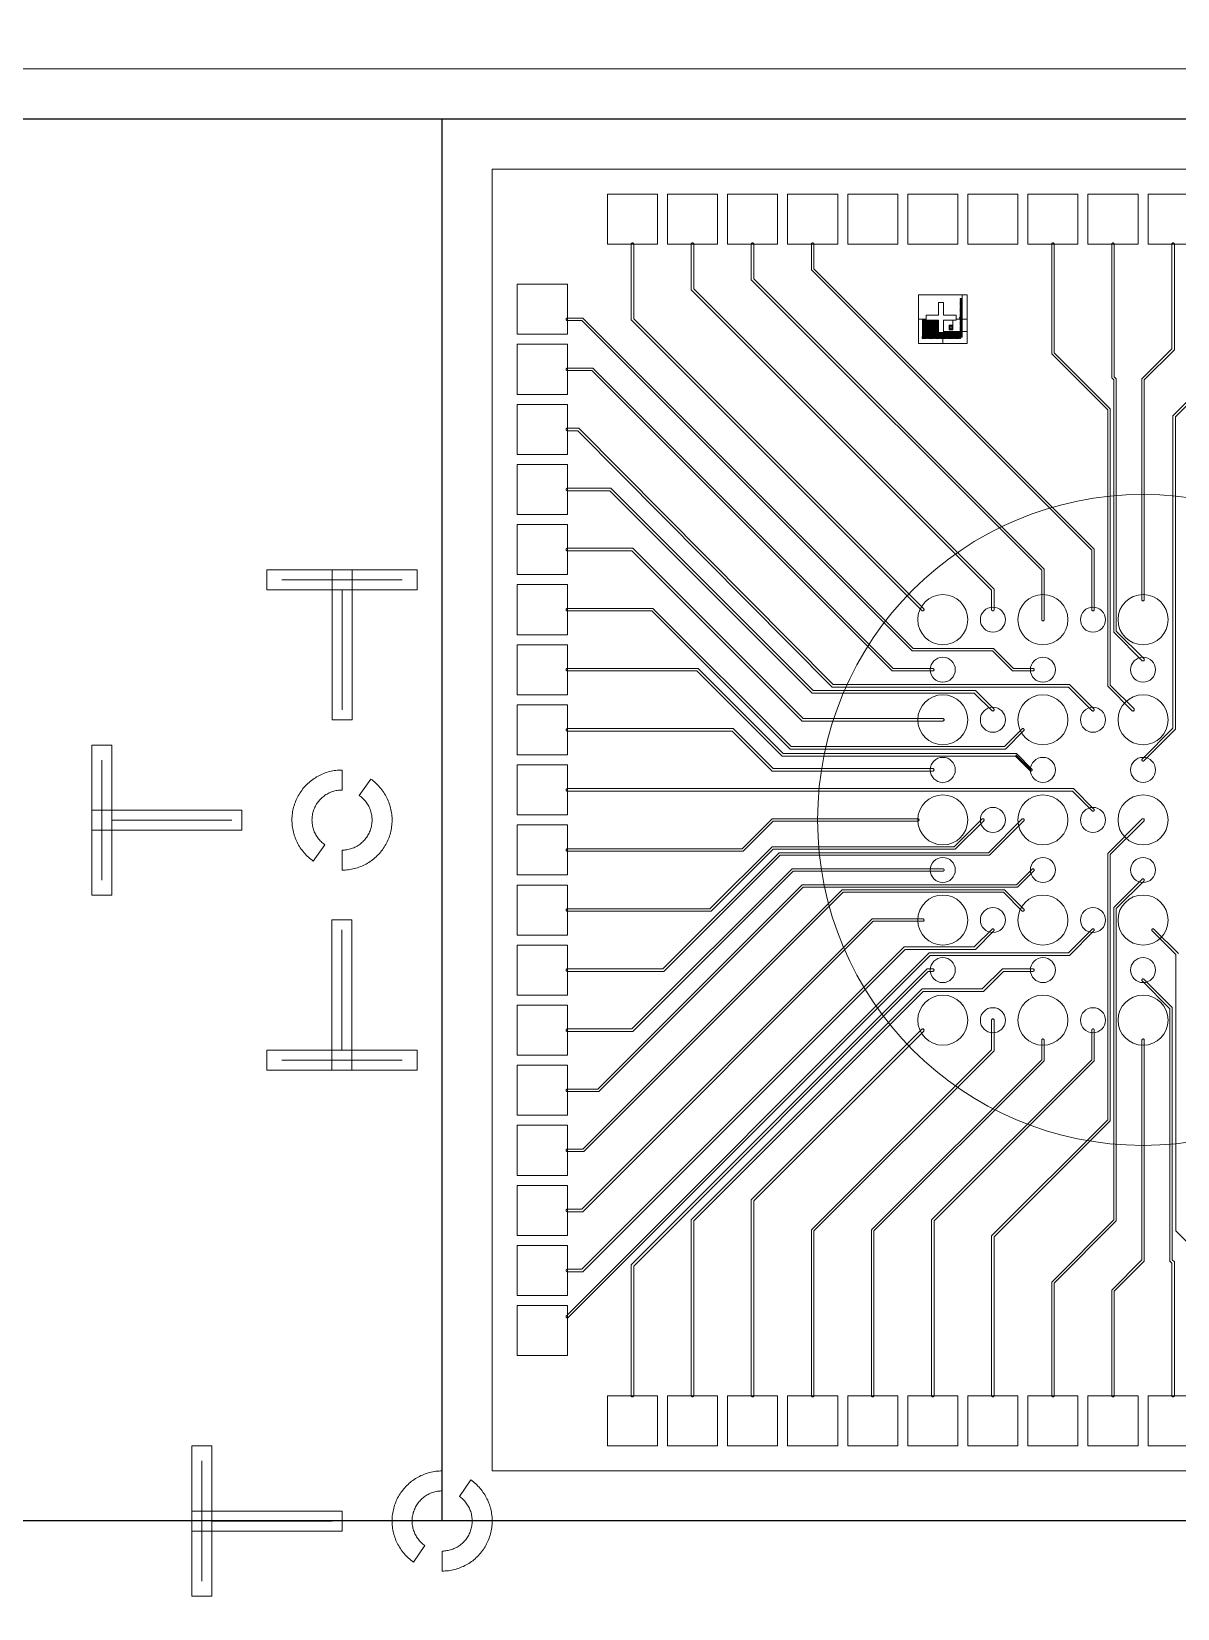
# Model space of a CAD drawing. Extents: x -17000 to 83000, y -71302 to 39000.
# Drawn here: x 3899 to 15344, y -47875 to -32126 of the extents above; entities that cross this region are included whole.
import ezdxf

# ---------------------------------------------------------------- set-up
doc = ezdxf.new("R2010")
doc.units = 0
doc.layers.get('0').update_dxf_attribs({"lineweight": 25, "true_color": 0xffffff})
for name, color, linetype, lineweight, true_color in [('Alighners', 3, 'Continuous', 5, 0x00ff00), ('Boundaries', 6, 'Continuous', 5, 0xff00ff), ('Central Electrodes', 5, 'Continuous', 5, 0x0000ff), ('Connectors', 4, 'Continuous', 5, 0x00ffff), ('Dicing', 1, 'Continuous', 25, 0xff0000)]:
    doc.layers.add(name, color=color, linetype=linetype, lineweight=lineweight, true_color=true_color)

# ---------------------------------------------------------------- blocks, each defined once
blk = doc.blocks.new('Half_moon_alignment1')
at = {"layer": 'Alighners'}
for points in [[(-286.79, -409.58), (-299.5, -400.5), (-311.75, -391), (-324, -381), (-335.75, -370.75), (-347, -360), (-358, -349), (-368.75, -337.5), (-379.25, -326), (-389.25, -314), (-398.75, -301.5), (-408, -289), (-417, -276), (-425.25, -263), (-433.25, -249.5), (-441, -236), (-448, -222), (-454.75, -208), (-461, -193.5), (-466.75, -179), (-472.25, -164.5), (-477.25, -149.5), (-481.5, -134.5), (-485.5, -119.5), (-489, -104.25), (-492, -89), (-494.5, -73.5), (-496.75, -58), (-498.25, -42.5), (-499.25, -27), (-500, -11.25), (-500, 4.25), (-499.75, 20), (-498.75, 35.5), (-497.5, 51), (-495.5, 66.5), (-493.25, 82), (-490.5, 97.5), (-487.25, 112.75), (-483.5, 127.75), (-479.25, 143), (-474.5, 157.75), (-469.25, 172.5), (-463.75, 187), (-457.75, 201.5), (-451, 215.75), (-444.25, 229.75), (-436.75, 243.5), (-429, 257), (-420.75, 270.25), (-412, 283.25), (-403, 296), (-393.5, 308.5), (-383.75, 320.5), (-373.5, 332.5), (-363, 344), (-352, 355), (-340.75, 366), (-329.25, 376.5), (-317.25, 386.5), (-305, 396.25), (-292.5, 405.5), (-279.75, 414.5), (-266.5, 423), (-253.25, 431.25), (-239.75, 438.75), (-225.75, 446), (-211.75, 453), (-197.5, 459.25), (-183, 465.25), (-168.5, 470.75), (-153.75, 475.75), (-138.75, 480.5), (-123.75, 484.5), (-108.5, 488), (-93.25, 491.25), (-77.75, 494), (-62.25, 496.25), (-46.75, 497.75), (-31.25, 499), (-15.5, 499.75), (0, 500), (0, 300), (-12, 299.75), (-24, 299), (-36, 297.75), (-48, 296.25), (-59.75, 294), (-71.5, 291.25), (-83.25, 288.25), (-94.75, 284.75), (-106.25, 280.75), (-117.25, 276.25), (-128.25, 271.25), (-139, 265.75), (-149.75, 260), (-160, 253.75), (-170, 247.25), (-179.75, 240.25), (-189.25, 232.75), (-198.5, 225), (-207.5, 216.75), (-216, 208.25), (-224.25, 199.5), (-232, 190.25), (-239.5, 180.75), (-246.5, 171), (-253.25, 161), (-259.5, 150.75), (-265.25, 140.25), (-270.75, 129.5), (-275.75, 118.5), (-280.25, 107.25), (-284.25, 96), (-288, 84.5), (-291, 72.75), (-293.75, 61), (-296, 49.25), (-297.75, 37.25), (-299, 25.25), (-299.75, 13.25), (-300, 1.25), (-299.75, -10.75), (-299.25, -22.75), (-298, -34.75), (-296.25, -46.75), (-294.25, -58.75), (-291.75, -70.5), (-288.5, -82), (-285, -93.5), (-281, -105), (-276.75, -116.25), (-271.75, -127.25), (-266.5, -138), (-260.75, -148.5), (-254.5, -159), (-248, -169), (-241, -178.75), (-233.5, -188.25), (-225.75, -197.5), (-217.75, -206.5), (-209.25, -215), (-200.5, -223.25), (-191.25, -231.25), (-181.75, -238.75), (-172.07, -245.75)], [(0, -500), (0, -300), (12, -299.75), (24, -299), (36, -297.75), (48, -296.25), (59.75, -294), (71.5, -291.25), (83.25, -288.25), (94.75, -284.75), (106.25, -280.75), (117.25, -276.25), (128.25, -271.25), (139, -265.75), (149.75, -260), (160, -253.75), (170, -247.25), (179.75, -240.25), (189.25, -232.75), (198.5, -225), (207.5, -216.75), (216, -208.25), (224.25, -199.5), (232, -190.25), (239.5, -180.75), (246.5, -171), (253.25, -161), (259.5, -150.75), (265.25, -140.25), (270.75, -129.5), (275.75, -118.5), (280.25, -107.25), (284.25, -96), (288, -84.5), (291, -72.75), (293.75, -61), (296, -49.25), (297.75, -37.25), (299, -25.25), (299.75, -13.25), (300, -1.25), (299.75, 10.75), (299.25, 22.75), (298, 34.75), (296.25, 46.75), (294.25, 58.75), (291.75, 70.5), (288.5, 82), (285, 93.5), (281, 105), (276.75, 116.25), (271.75, 127.25), (266.5, 138), (260.75, 148.5), (254.5, 159), (248, 169), (241, 178.75), (233.5, 188.25), (225.75, 197.5), (217.75, 206.5), (209.25, 215), (200.5, 223.25), (191.25, 231.25), (181.75, 238.75), (172.07, 245.75), (286.79, 409.58), (299.5, 400.5), (311.75, 391), (324, 381), (335.75, 370.75), (347, 360), (358, 349), (368.75, 337.5), (379.25, 326), (389.25, 314), (398.75, 301.5), (408, 289), (417, 276), (425.25, 263), (433.25, 249.5), (441, 236), (448, 222), (454.75, 208), (461, 193.5), (466.75, 179), (472.25, 164.5), (477.25, 149.5), (481.5, 134.5), (485.5, 119.5), (489, 104.25), (492, 89), (494.5, 73.5), (496.75, 58), (498.25, 42.5), (499.25, 27), (500, 11.25), (500, -4.25), (499.75, -20), (498.75, -35.5), (497.5, -51), (495.5, -66.5), (493.25, -82), (490.5, -97.5), (487.25, -112.75), (483.5, -127.75), (479.25, -143), (474.5, -157.75), (469.25, -172.5), (463.75, -187), (457.75, -201.5), (451, -215.75), (444.25, -229.75), (436.75, -243.5), (429, -257), (420.75, -270.25), (412, -283.25), (403, -296), (393.5, -308.5), (383.75, -320.5), (373.5, -332.5), (363, -344), (352, -355), (340.75, -366), (329.25, -376.5), (317.25, -386.5), (305, -396.25), (292.5, -405.5), (279.75, -414.5), (266.5, -423), (253.25, -431.25), (239.75, -438.75), (225.75, -446), (211.75, -453), (197.5, -459.25), (183, -465.25), (168.5, -470.75), (153.75, -475.75), (138.75, -480.5), (123.75, -484.5), (108.5, -488), (93.25, -491.25), (77.75, -494), (62.25, -496.25), (46.75, -497.75), (31.25, -499), (15.5, -499.75)]]:
    blk.add_lwpolyline(points, close=True, dxfattribs=at)
blk = doc.blocks.new('T_alignment')
at = {"layer": 'Alighners'}
for points in [[(-600, 700), (600, 700)], [(0, -600), (0, 600)]]:
    blk.add_lwpolyline(points, dxfattribs=at)
blk = doc.blocks.new('BIG_photolith_alignment1')
at = {"layer": 'Alighners'}
for points in [[(-225, -17.5), (-225, 225), (210, 225), (210, 190), (190, 190), (190, 185), (210, 185), (210, 180.5), (190, 180.5), (190, 175.5), (210, 175.5), (210, 171), (190, 171), (190, 166), (210, 166), (210, 161.5), (190, 161.5), (190, 156.5), (210, 156.5), (210, 152), (190, 152), (190, 147), (210, 147), (210, 142.5), (190, 142.5), (190, 137.5), (210, 137.5), (210, 133), (190, 133), (190, 128), (210, 128), (210, 123.5), (190, 123.5), (190, 118.5), (210, 118.5), (210, 114), (190, 114), (190, 109), (210, 109), (210, 104.5), (190, 104.5), (190, 99.5), (210, 99.5), (210, 95), (190, 95), (190, 90), (210, 90), (210, 85.5), (190, 85.5), (190, 80.5), (210, 80.5), (210, 76), (190, 76), (190, 71), (210, 71), (210, 66.5), (190, 66.5), (190, 61.5), (210, 61.5), (210, 57), (190, 57), (190, 52), (210, 52), (210, 47.5), (190, 47.5), (190, 42.5), (210, 42.5), (210, 38), (190, 38), (190, 33), (210, 33), (210, 28.5), (190, 28.5), (190, 23.5), (210, 23.5), (210, 19), (190, 19), (190, 14), (210, 14), (210, 9.5), (190, 9.5), (190, 4.5), (210, 4.5), (210, 0), (185, 0), (185, -5), (210, -5), (210, -9.5), (190, -9.5), (190, -14.5), (210, -14.5), (210, 225), (260, 225), (260, -17.5), (150, -17.5), (150, 25), (25, 25), (25, 150), (-25, 150), (-25, 25), (-150, 25), (-150, -17.5)], [(-225, -260), (-225, -17.5), (-185, -17.5), (-185, -190), (-190, -190), (-190, -210), (-185, -210), (-185, -17.5), (-175.5, -17.5), (-175.5, -190), (-180.5, -190), (-180.5, -210), (-175.5, -210), (-175.5, -17.5), (-166, -17.5), (-166, -190), (-171, -190), (-171, -210), (-166, -210), (-166, -17.5), (-156.5, -17.5), (-156.5, -190), (-161.5, -190), (-161.5, -210), (-156.5, -210), (-156.5, -17.5), (-150, -17.5), (-150, -25), (-147, -25), (-147, -190), (-152, -190), (-152, -210), (-147, -210), (-147, -25), (-137.5, -25), (-137.5, -190), (-142.5, -190), (-142.5, -210), (-137.5, -210), (-137.5, -25), (-128, -25), (-128, -190), (-133, -190), (-133, -210), (-128, -210), (-128, -25), (-118.5, -25), (-118.5, -190), (-123.5, -190), (-123.5, -210), (-118.5, -210), (-118.5, -25), (-109, -25), (-109, -190), (-114, -190), (-114, -210), (-109, -210), (-109, -25), (-99.5, -25), (-99.5, -190), (-104.5, -190), (-104.5, -210), (-99.5, -210), (-99.5, -25), (-90, -25), (-90, -190), (-95, -190), (-95, -210), (-90, -210), (-90, -25), (-80.5, -25), (-80.5, -190), (-85.5, -190), (-85.5, -210), (-80.5, -210), (-80.5, -25), (-71, -25), (-71, -190), (-76, -190), (-76, -210), (-71, -210), (-71, -25), (-61.5, -25), (-61.5, -190), (-66.5, -190), (-66.5, -210), (-61.5, -210), (-61.5, -25), (-52, -25), (-52, -190), (-57, -190), (-57, -210), (-52, -210), (-52, -25), (-42.5, -25), (-42.5, -190), (-47.5, -190), (-47.5, -210), (-42.5, -210), (-42.5, -25), (-33, -25), (-33, -190), (-38, -190), (-38, -210), (-33, -210), (-33, -25), (-25, -25), (-25, -150), (-23.5, -150), (-23.5, -190), (-28.5, -190), (-28.5, -210), (-23.5, -210), (-23.5, -150), (-14, -150), (-14, -190), (-19, -190), (-19, -210), (-14, -210), (-14, -150), (-4.5, -150), (-4.5, -190), (-9.5, -190), (-9.5, -210), (-4.5, -210), (-4.5, -150), (5, -150), (5, -185), (0, -185), (0, -210), (5, -210), (5, -150), (14.5, -150), (14.5, -190), (9.5, -190), (9.5, -210), (14.5, -210), (14.5, -150), (17.5, -150), (17.5, -260)], [(17.5, -260), (17.5, -150), (24, -150), (24, -190), (19, -190), (19, -210), (24, -210), (24, -150), (25, -150), (25, -138.75), (33.5, -138.75), (33.5, -190), (28.5, -190), (28.5, -210), (33.5, -210), (33.5, -138.75), (43, -138.75), (43, -190), (38, -190), (38, -210), (43, -210), (43, -138.75), (52.5, -138.75), (52.5, -190), (47.5, -190), (47.5, -210), (52.5, -210), (52.5, -138.75), (62, -138.75), (62, -190), (57, -190), (57, -210), (62, -210), (62, -138.75), (71.5, -138.75), (71.5, -190), (66.5, -190), (66.5, -210), (71.5, -210), (71.5, -138.75), (81, -138.75), (81, -190), (76, -190), (76, -210), (81, -210), (81, -138.75), (90.5, -138.75), (90.5, -190), (85.5, -190), (85.5, -210), (90.5, -210), (90.5, -138.75), (100, -138.75), (100, -190), (95, -190), (95, -210), (100, -210), (100, -138.75), (109.5, -138.75), (109.5, -190), (104.5, -190), (104.5, -210), (109.5, -210), (109.5, -138.75), (119, -138.75), (119, -190), (114, -190), (114, -210), (119, -210), (119, -138.75), (128.5, -138.75), (128.5, -190), (123.5, -190), (123.5, -210), (128.5, -210), (128.5, -138.75), (138, -138.75), (138, -190), (133, -190), (133, -210), (138, -210), (138, -138.75), (147.5, -138.75), (147.5, -190), (142.5, -190), (142.5, -210), (147.5, -210), (147.5, -138.75), (157, -138.75), (157, -190), (152, -190), (152, -210), (157, -210), (157, -138.75), (166.5, -138.75), (166.5, -190), (161.5, -190), (161.5, -210), (166.5, -210), (166.5, -138.75), (176, -138.75), (176, -190), (171, -190), (171, -210), (176, -210), (176, -138.75), (185.5, -138.75), (185.5, -190), (180.5, -190), (180.5, -210), (185.5, -210), (185.5, -138.75), (210, -138.75), (210, -142.5), (190, -142.5), (190, -147.5), (210, -147.5), (210, -152), (190, -152), (190, -157), (210, -157), (210, -161.5), (190, -161.5), (190, -166.5), (210, -166.5), (210, -171), (190, -171), (190, -176), (210, -176), (210, -180.5), (190, -180.5), (190, -185.5), (210, -185.5), (210, -190), (190, -190), (190, -210), (195, -210), (195, -195), (210, -195), (210, -138.75), (260, -138.75), (260, -260)], [(25, -138.75), (25, -25), (117.5, -25), (117.5, -77.5), (82.5, -77.5), (82.5, -122.5), (117.5, -122.5), (117.5, -25), (150, -25), (150, -17.5), (210, -17.5), (210, -19), (190, -19), (190, -24), (210, -24), (210, -28.5), (190, -28.5), (190, -33.5), (210, -33.5), (210, -38), (190, -38), (190, -43), (210, -43), (210, -47.5), (190, -47.5), (190, -52.5), (210, -52.5), (210, -57), (190, -57), (190, -62), (210, -62), (210, -66.5), (190, -66.5), (190, -71.5), (210, -71.5), (210, -76), (190, -76), (190, -81), (210, -81), (210, -85.5), (190, -85.5), (190, -90.5), (210, -90.5), (210, -95), (190, -95), (190, -100), (210, -100), (210, -104.5), (190, -104.5), (190, -109.5), (210, -109.5), (210, -114), (190, -114), (190, -119), (210, -119), (210, -123.5), (190, -123.5), (190, -128.5), (210, -128.5), (210, -133), (190, -133), (190, -138), (210, -138), (210, -17.5), (260, -17.5), (260, -138.75)], [(92.5, -117.5), (92.5, -110), (95, -112.5), (105, -112.5), (107.5, -110), (107.5, -90), (105, -87.5), (95, -87.5), (92.5, -90), (92.5, -117.5), (87.5, -112.5), (87.5, -87.5), (92.5, -82.5), (107.5, -82.5), (112.5, -87.5), (112.5, -112.5), (107.5, -117.5)]]:
    blk.add_lwpolyline(points, close=True, dxfattribs=at)

msp = doc.modelspace()

# ---------------------------------------------------------------- linework, layer by layer
at = {"layer": 'Alighners'}
for points in [[(6899.865, -39001.916), (6899.865, -37701.916), (6249.865, -37701.916), (6249.865, -37501.916), (7749.865, -37501.916), (7749.865, -37701.916), (7099.865, -37701.916), (7099.865, -39001.916)], [(4499.865, -40751.916), (4499.865, -39251.916), (4699.865, -39251.916), (4699.865, -39901.916), (5999.865, -39901.916), (5999.865, -40101.916), (4699.865, -40101.916), (4699.865, -40751.916)], [(6249.137, -42498.084), (6249.137, -42298.084), (6899.137, -42298.084), (6899.137, -40998.084), (7099.137, -40998.084), (7099.137, -42298.084), (7749.137, -42298.084), (7749.137, -42498.084)], [(5499.865, -47751.916), (5499.865, -46251.916), (5699.865, -46251.916), (5699.865, -46901.916), (6999.865, -46901.916), (6999.865, -47101.916), (5699.865, -47101.916), (5699.865, -47751.916)]]:
    msp.add_lwpolyline(points, close=True, dxfattribs=at)
for points in [[(7749.865, -37501.916), (6249.865, -37501.916)], [(6249.865, -37501.916), (6249.865, -37701.916)], [(7099.865, -37501.916), (6899.865, -37501.916)], [(6899.865, -37501.916), (6899.865, -39001.916)], [(7099.865, -39001.916), (7099.865, -37501.916)], [(7749.865, -37701.916), (7749.865, -37501.916)], [(6249.865, -37701.916), (7749.865, -37701.916)], [(6899.865, -39001.916), (7099.865, -39001.916)], [(4499.865, -39251.916), (4499.865, -40751.916)], [(4699.865, -39251.916), (4499.865, -39251.916)], [(4699.865, -40751.916), (4699.865, -39251.916)], [(4499.865, -39901.916), (4499.865, -40101.916)], [(5999.865, -39901.916), (4499.865, -39901.916)], [(5999.865, -40101.916), (5999.865, -39901.916)], [(4499.865, -40101.916), (5999.865, -40101.916)], [(4499.865, -40751.916), (4699.865, -40751.916)], [(6899.137, -40998.084), (6899.137, -42498.084)], [(7099.137, -40998.084), (6899.137, -40998.084)], [(7099.137, -42498.084), (7099.137, -40998.084)], [(7749.137, -42298.084), (6249.137, -42298.084)], [(6249.137, -42298.084), (6249.137, -42498.084)], [(7749.137, -42498.084), (7749.137, -42298.084)], [(6249.137, -42498.084), (7749.137, -42498.084)], [(6899.137, -42498.084), (7099.137, -42498.084)], [(5499.865, -46251.916), (5499.865, -47751.916)], [(5699.865, -46251.916), (5499.865, -46251.916)], [(5699.865, -47751.916), (5699.865, -46251.916)], [(5499.865, -46901.916), (5499.865, -47101.916)], [(6999.865, -46901.916), (5499.865, -46901.916)], [(6999.865, -47101.916), (6999.865, -46901.916)], [(5499.865, -47101.916), (6999.865, -47101.916)], [(5499.865, -47751.916), (5699.865, -47751.916)]]:
    msp.add_lwpolyline(points, dxfattribs=at)
at = {"layer": 'Boundaries'}
for points in [[(500, -32500), (21500, -32500)], [(21500, -33500), (8500, -33500)], [(8500, -33500), (8500, -46500)], [(8500, -46500), (21500, -46500)]]:
    msp.add_lwpolyline(points, dxfattribs=at)
for centre, radius in [((33000, -11000), 50000), ((33000, -11000), 47500), ((15000, -40000), 3250)]:
    msp.add_circle(centre, radius, dxfattribs=at)
at = {"layer": 'Central Electrodes'}
for points in [[(9650, -34250), (9650, -33750), (10150, -33750), (10150, -34250)], [(10250, -34250), (10250, -33750), (10750, -33750), (10750, -34250)], [(10850, -34250), (10850, -33750), (11350, -33750), (11350, -34250)], [(11450, -34250), (11450, -33750), (11950, -33750), (11950, -34250)], [(12050, -34250), (12050, -33750), (12550, -33750), (12550, -34250)], [(12650, -34250), (12650, -33750), (13150, -33750), (13150, -34250)], [(13250, -34250), (13250, -33750), (13750, -33750), (13750, -34250)], [(13850, -34250), (13850, -33750), (14350, -33750), (14350, -34250)], [(14450, -34250), (14450, -33750), (14950, -33750), (14950, -34250)], [(15050, -34250), (15050, -33750), (15550, -33750), (15550, -34250)], [(8750, -35150), (8750, -34650), (9250, -34650), (9250, -35150)], [(8750, -35750), (8750, -35250), (9250, -35250), (9250, -35750)], [(8750, -36350), (8750, -35850), (9250, -35850), (9250, -36350)], [(8750, -36950), (8750, -36450), (9250, -36450), (9250, -36950)], [(8750, -37550), (8750, -37050), (9250, -37050), (9250, -37550)], [(8750, -38150), (8750, -37650), (9250, -37650), (9250, -38150)], [(8750, -38750), (8750, -38250), (9250, -38250), (9250, -38750)], [(8750, -39350), (8750, -38850), (9250, -38850), (9250, -39350)], [(8750, -39950), (8750, -39450), (9250, -39450), (9250, -39950)], [(8750, -40550), (8750, -40050), (9250, -40050), (9250, -40550)], [(8750, -41150), (8750, -40650), (9250, -40650), (9250, -41150)], [(8750, -41750), (8750, -41250), (9250, -41250), (9250, -41750)], [(8750, -42350), (8750, -41850), (9250, -41850), (9250, -42350)], [(8750, -42950), (8750, -42450), (9250, -42450), (9250, -42950)], [(8750, -43550), (8750, -43050), (9250, -43050), (9250, -43550)], [(8750, -44150), (8750, -43650), (9250, -43650), (9250, -44150)], [(8750, -44750), (8750, -44250), (9250, -44250), (9250, -44750)], [(8750, -45350), (8750, -44850), (9250, -44850), (9250, -45350)], [(9650, -46250), (9650, -45750), (10150, -45750), (10150, -46250)], [(10250, -46250), (10250, -45750), (10750, -45750), (10750, -46250)], [(10850, -46250), (10850, -45750), (11350, -45750), (11350, -46250)], [(11450, -46250), (11450, -45750), (11950, -45750), (11950, -46250)], [(12050, -46250), (12050, -45750), (12550, -45750), (12550, -46250)], [(12650, -46250), (12650, -45750), (13150, -45750), (13150, -46250)], [(13250, -46250), (13250, -45750), (13750, -45750), (13750, -46250)], [(13850, -46250), (13850, -45750), (14350, -45750), (14350, -46250)], [(14450, -46250), (14450, -45750), (14950, -45750), (14950, -46250)], [(15050, -46250), (15050, -45750), (15550, -45750), (15550, -46250)]]:
    msp.add_lwpolyline(points, close=True, dxfattribs=at)
for centre, radius in [((13000, -38000), 250), ((14000, -38000), 250), ((15000, -38000), 250), ((13500, -38000), 125), ((14500, -38000), 125), ((13000, -38500), 125), ((14000, -38500), 125), ((15000, -38500), 125), ((13000, -39000), 250), ((13500, -39000), 125), ((14000, -39000), 250), ((14500, -39000), 125), ((15000, -39000), 250), ((13000, -39500), 125), ((14000, -39500), 125), ((15000, -39500), 125), ((13000, -40000), 250), ((14000, -40000), 250), ((15000, -40000), 250), ((13500, -40000), 125), ((14500, -40000), 125), ((13000, -40500), 125), ((14000, -40500), 125), ((15000, -40500), 125), ((13000, -41000), 250), ((14000, -41000), 250), ((15000, -41000), 250), ((13500, -41000), 125), ((14500, -41000), 125), ((13000, -41500), 125), ((14000, -41500), 125), ((15000, -41500), 125), ((13000, -42000), 250), ((13500, -42000), 125), ((14000, -42000), 250), ((14500, -42000), 125), ((15000, -42000), 250)]:
    msp.add_circle(centre, radius, dxfattribs=at)
at = {"layer": 'Connectors'}
for points in [[(12798.769, -37912.5), (12796.354, -37912.02), (12794.079, -37911.078), (12792.032, -37909.71), (9887.508, -35005.186), (9887.5, -34248.77), (9887.98, -34246.355), (9888.923, -34244.08), (9890.291, -34242.033), (9892.032, -34240.292), (9894.079, -34238.924), (9896.354, -34237.981), (9898.769, -34237.501), (9901.231, -34237.501), (9903.646, -34237.981), (9905.921, -34238.924), (9907.968, -34240.292), (9909.709, -34242.033), (9911.077, -34244.08), (9912.02, -34246.355), (9912.5, -34248.77), (9912.508, -34994.83), (12809.71, -37892.032), (12811.078, -37894.079), (12812.02, -37896.354), (12812.5, -37898.769), (12812.5, -37901.231), (12812.02, -37903.646), (12811.077, -37905.921), (12809.709, -37907.968), (12807.968, -37909.709), (12805.921, -37911.077), (12803.646, -37912.02), (12801.231, -37912.5)], [(13498.769, -37912.467), (13496.354, -37911.987), (13494.079, -37911.044), (13492.032, -37909.676), (13490.291, -37907.935), (13488.923, -37905.888), (13487.98, -37903.613), (13487.5, -37901.198), (13487.5, -37705.178), (10487.5, -34705.178), (10487.5, -34248.769), (10487.98, -34246.354), (10488.923, -34244.079), (10490.291, -34242.032), (10492.032, -34240.291), (10494.079, -34238.923), (10496.354, -34237.98), (10498.769, -34237.5), (10501.231, -34237.5), (10503.646, -34237.98), (10505.921, -34238.923), (10507.968, -34240.291), (10509.709, -34242.032), (10511.077, -34244.079), (10512.02, -34246.354), (10512.5, -34248.769), (10512.5, -34694.822), (13512.5, -37694.822), (13512.5, -37901.198), (13512.02, -37903.613), (13511.077, -37905.888), (13509.709, -37907.935), (13507.968, -37909.676), (13505.921, -37911.044), (13503.646, -37911.987), (13501.231, -37912.467)], [(13998.769, -38012.415), (13996.354, -38011.935), (13994.079, -38010.992), (13992.032, -38009.624), (13990.291, -38007.883), (13988.923, -38005.836), (13987.98, -38003.561), (13987.5, -38001.146), (13987.5, -37505.184), (11087.5, -34605.178), (11087.5, -34248.769), (11087.98, -34246.354), (11088.923, -34244.079), (11090.291, -34242.032), (11092.032, -34240.291), (11094.079, -34238.923), (11096.354, -34237.98), (11098.769, -34237.5), (11101.231, -34237.5), (11103.646, -34237.98), (11105.921, -34238.923), (11107.968, -34240.291), (11109.709, -34242.032), (11111.077, -34244.079), (11112.02, -34246.354), (11112.5, -34248.769), (11112.5, -34594.822), (14012.5, -37494.828), (14012.5, -38001.146), (14012.02, -38003.561), (14011.077, -38005.836), (14009.709, -38007.883), (14007.968, -38009.624), (14005.921, -38010.992), (14003.646, -38011.935), (14001.231, -38012.415)], [(14498.769, -37912.5), (14496.354, -37912.02), (14494.079, -37911.077), (14492.032, -37909.709), (14490.291, -37907.968), (14488.923, -37905.921), (14487.98, -37903.646), (14487.5, -37901.231), (14487.5, -37305.178), (11687.5, -34505.178), (11687.5, -34248.769), (11687.98, -34246.354), (11688.923, -34244.079), (11690.291, -34242.032), (11692.032, -34240.291), (11694.079, -34238.923), (11696.354, -34237.98), (11698.769, -34237.5), (11701.231, -34237.5), (11703.646, -34237.98), (11705.921, -34238.923), (11707.968, -34240.291), (11709.709, -34242.032), (11711.077, -34244.079), (11712.02, -34246.354), (11712.5, -34248.769), (11712.5, -34494.822), (14512.5, -37294.822), (14512.5, -37901.231), (14512.02, -37903.646), (14511.077, -37905.921), (14509.709, -37907.968), (14507.968, -37909.709), (14505.921, -37911.077), (14503.646, -37912.02), (14501.231, -37912.5)], [(14898.769, -38912.5), (14896.354, -38912.02), (14894.079, -38911.078), (14892.032, -38909.71), (14647.5, -38665.178), (14647.499, -35905.177), (14087.5, -35345.174), (14087.501, -34248.769), (14087.981, -34246.354), (14088.924, -34244.079), (14090.292, -34242.032), (14092.033, -34240.291), (14094.08, -34238.923), (14096.355, -34237.98), (14098.77, -34237.5), (14101.232, -34237.5), (14103.647, -34237.98), (14105.922, -34238.923), (14107.969, -34240.291), (14109.71, -34242.032), (14111.078, -34244.079), (14112.021, -34246.354), (14112.501, -34248.769), (14112.5, -35334.818), (14672.499, -35894.821), (14672.5, -38654.822), (14909.71, -38892.032), (14911.078, -38894.079), (14912.02, -38896.354), (14912.5, -38898.769), (14912.5, -38901.231), (14912.02, -38903.646), (14911.077, -38905.921), (14909.709, -38907.968), (14907.968, -38909.709), (14905.921, -38911.077), (14903.646, -38912.02), (14901.231, -38912.5)], [(14998.769, -38412.5), (14996.354, -38412.02), (14994.079, -38411.078), (14992.032, -38409.71), (14707.5, -38125.178), (14707.5, -35605.178), (14687.5, -35585.178), (14687.5, -34248.769), (14687.98, -34246.354), (14688.923, -34244.079), (14690.291, -34242.032), (14692.032, -34240.291), (14694.079, -34238.923), (14696.354, -34237.98), (14698.769, -34237.5), (14701.231, -34237.5), (14703.646, -34237.98), (14705.921, -34238.923), (14707.968, -34240.291), (14709.709, -34242.032), (14711.077, -34244.079), (14712.02, -34246.354), (14712.5, -34248.769), (14712.5, -35574.822), (14732.5, -35594.822), (14732.5, -38114.822), (15009.71, -38392.032), (15011.078, -38394.079), (15012.02, -38396.354), (15012.5, -38398.769), (15012.5, -38401.231), (15012.02, -38403.646), (15011.077, -38405.921), (15009.709, -38407.968), (15007.968, -38409.709), (15005.921, -38411.077), (15003.646, -38412.02), (15001.231, -38412.5)], [(14998.769, -37812.5), (14996.354, -37812.02), (14994.079, -37811.077), (14992.032, -37809.709), (14990.291, -37807.968), (14988.923, -37805.921), (14987.98, -37803.646), (14987.5, -37801.231), (14987.5, -35594.822), (15287.5, -35294.822), (15287.5, -34248.769), (15287.98, -34246.354), (15288.923, -34244.079), (15290.291, -34242.032), (15292.032, -34240.291), (15294.079, -34238.923), (15296.354, -34237.98), (15298.769, -34237.5), (15301.231, -34237.5), (15303.646, -34237.98), (15305.921, -34238.923), (15307.968, -34240.291), (15309.709, -34242.032), (15311.077, -34244.079), (15312.02, -34246.354), (15312.5, -34248.769), (15312.5, -35305.178), (15012.5, -35605.178), (15012.5, -37801.231), (15012.02, -37803.646), (15011.077, -37805.921), (15009.709, -37807.968), (15007.968, -37809.709), (15005.921, -37811.077), (15003.646, -37812.02), (15001.231, -37812.5)], [(13694.822, -38512.5), (13494.822, -38312.5), (12694.822, -38312.5), (9394.822, -35012.5), (9248.769, -35012.5), (9246.354, -35012.02), (9244.079, -35011.077), (9242.032, -35009.709), (9240.291, -35007.968), (9238.923, -35005.921), (9237.98, -35003.646), (9237.5, -35001.231), (9237.5, -34998.769), (9237.98, -34996.354), (9238.923, -34994.079), (9240.291, -34992.032), (9242.032, -34990.291), (9244.079, -34988.923), (9246.354, -34987.98), (9248.769, -34987.5), (9405.178, -34987.5), (12705.178, -38287.5), (13505.178, -38287.5), (13705.178, -38487.5), (13901.231, -38487.5), (13903.646, -38487.98), (13905.921, -38488.923), (13907.968, -38490.291), (13909.709, -38492.032), (13911.077, -38494.079), (13912.02, -38496.354), (13912.5, -38498.769), (13912.5, -38501.231), (13912.02, -38503.646), (13911.077, -38505.921), (13909.709, -38507.968), (13907.968, -38509.709), (13905.921, -38511.077), (13903.646, -38512.02), (13901.231, -38512.5)], [(12494.822, -38512.5), (9494.822, -35512.5), (9248.769, -35512.5), (9246.354, -35512.02), (9244.079, -35511.077), (9242.032, -35509.709), (9240.291, -35507.968), (9238.923, -35505.921), (9237.98, -35503.646), (9237.5, -35501.231), (9237.5, -35498.769), (9237.98, -35496.354), (9238.923, -35494.079), (9240.291, -35492.032), (9242.032, -35490.291), (9244.079, -35488.923), (9246.354, -35487.98), (9248.769, -35487.5), (9505.178, -35487.5), (12505.178, -38487.5), (12901.231, -38487.5), (12903.646, -38487.98), (12905.921, -38488.923), (12907.968, -38490.291), (12909.709, -38492.032), (12911.077, -38494.079), (12912.02, -38496.354), (12912.5, -38498.769), (12912.5, -38501.231), (12912.02, -38503.646), (12911.077, -38505.921), (12909.709, -38507.968), (12907.968, -38509.709), (12905.921, -38511.077), (12903.646, -38512.02), (12901.231, -38512.5)], [(14498.769, -38912.5), (14496.354, -38912.02), (14494.079, -38911.078), (14492.032, -38909.71), (14254.822, -38672.5), (11894.794, -38672.5), (9354.794, -36112.5), (9248.769, -36112.5), (9246.354, -36112.02), (9244.079, -36111.077), (9242.032, -36109.709), (9240.291, -36107.968), (9238.923, -36105.921), (9237.98, -36103.646), (9237.5, -36101.231), (9237.5, -36098.769), (9237.98, -36096.354), (9238.923, -36094.079), (9240.291, -36092.032), (9242.032, -36090.291), (9244.079, -36088.923), (9246.354, -36087.98), (9248.769, -36087.5), (9365.206, -36087.5), (11905.206, -38647.5), (14265.178, -38647.5), (14509.71, -38892.032), (14511.078, -38894.079), (14512.02, -38896.354), (14512.5, -38898.769), (14512.5, -38901.231), (14512.02, -38903.646), (14511.077, -38905.921), (14509.709, -38907.968), (14507.968, -38909.709), (14505.921, -38911.077), (14503.646, -38912.02), (14501.231, -38912.5)], [(13498.769, -38912.5), (13496.354, -38912.02), (13494.079, -38911.078), (13492.032, -38909.71), (13314.822, -38732.5), (11694.822, -38732.5), (9674.822, -36712.5), (9248.769, -36712.5), (9246.354, -36712.02), (9244.079, -36711.077), (9242.032, -36709.709), (9240.291, -36707.968), (9238.923, -36705.921), (9237.98, -36703.646), (9237.5, -36701.231), (9237.5, -36698.769), (9237.98, -36696.354), (9238.923, -36694.079), (9240.291, -36692.032), (9242.032, -36690.291), (9244.079, -36688.923), (9246.354, -36687.98), (9248.769, -36687.5), (9685.178, -36687.5), (11705.178, -38707.5), (13325.178, -38707.5), (13509.71, -38892.032), (13511.078, -38894.079), (13512.02, -38896.354), (13512.5, -38898.769), (13512.5, -38901.231), (13512.02, -38903.646), (13511.077, -38905.921), (13509.709, -38907.968), (13507.968, -38909.709), (13505.921, -38911.077), (13503.646, -38912.02), (13501.231, -38912.5)], [(11594.822, -39012.5), (9894.822, -37312.5), (9248.769, -37312.5), (9246.354, -37312.02), (9244.079, -37311.077), (9242.032, -37309.709), (9240.291, -37307.968), (9238.923, -37305.921), (9237.98, -37303.646), (9237.5, -37301.231), (9237.5, -37298.769), (9237.98, -37296.354), (9238.923, -37294.079), (9240.291, -37292.032), (9242.032, -37290.291), (9244.079, -37288.923), (9246.354, -37287.98), (9248.769, -37287.5), (9905.178, -37287.5), (11605.178, -38987.5), (13001.231, -38987.5), (13003.646, -38987.98), (13005.921, -38988.923), (13007.968, -38990.291), (13009.709, -38992.032), (13011.077, -38994.079), (13012.02, -38996.354), (13012.5, -38998.769), (13012.5, -39001.231), (13012.02, -39003.646), (13011.077, -39005.921), (13009.709, -39007.968), (13007.968, -39009.709), (13005.921, -39011.077), (13003.646, -39012.02), (13001.231, -39012.5)], [(11474.822, -39292.5), (10094.822, -37912.5), (9248.769, -37912.5), (9246.354, -37912.02), (9244.079, -37911.077), (9242.032, -37909.709), (9240.291, -37907.968), (9238.923, -37905.921), (9237.98, -37903.646), (9237.5, -37901.231), (9237.5, -37898.769), (9237.98, -37896.354), (9238.923, -37894.079), (9240.291, -37892.032), (9242.032, -37890.291), (9244.079, -37888.923), (9246.354, -37887.98), (9248.769, -37887.5), (10105.178, -37887.5), (11485.178, -39267.5), (13614.822, -39267.5), (13792.032, -39090.29), (13794.079, -39088.922), (13796.354, -39087.98), (13798.769, -39087.5), (13801.231, -39087.5), (13803.646, -39087.98), (13805.921, -39088.923), (13807.968, -39090.291), (13809.709, -39092.032), (13811.077, -39094.079), (13812.02, -39096.354), (13812.5, -39098.769), (13812.5, -39101.231), (13812.02, -39103.646), (13811.078, -39105.921), (13809.71, -39107.968), (13625.178, -39292.5)], [(13878.769, -39512.5), (13876.354, -39512.02), (13874.079, -39511.078), (13872.032, -39509.71), (13724.822, -39362.5), (11394.822, -39362.5), (10544.822, -38512.5), (9248.769, -38512.5), (9246.354, -38512.02), (9244.079, -38511.077), (9242.032, -38509.709), (9240.291, -38507.968), (9238.923, -38505.921), (9237.98, -38503.646), (9237.5, -38501.231), (9237.5, -38498.769), (9237.98, -38496.354), (9238.923, -38494.079), (9240.291, -38492.032), (9242.032, -38490.291), (9244.079, -38488.923), (9246.354, -38487.98), (9248.769, -38487.5), (10555.178, -38487.5), (11405.178, -39337.5), (13735.178, -39337.5), (13889.71, -39492.032), (13891.078, -39494.079), (13892.02, -39496.354), (13892.5, -39498.769), (13892.5, -39501.231), (13892.02, -39503.646), (13891.077, -39505.921), (13889.709, -39507.968), (13887.968, -39509.709), (13885.921, -39511.077), (13883.646, -39512.02), (13881.231, -39512.5)], [(11294.822, -39512.5), (10894.822, -39112.5), (9248.769, -39112.5), (9246.354, -39112.02), (9244.079, -39111.077), (9242.032, -39109.709), (9240.291, -39107.968), (9238.923, -39105.921), (9237.98, -39103.646), (9237.5, -39101.231), (9237.5, -39098.769), (9237.98, -39096.354), (9238.923, -39094.079), (9240.291, -39092.032), (9242.032, -39090.291), (9244.079, -39088.923), (9246.354, -39087.98), (9248.769, -39087.5), (10905.178, -39087.5), (11305.178, -39487.5), (12901.231, -39487.5), (12903.646, -39487.98), (12905.921, -39488.923), (12907.968, -39490.291), (12909.709, -39492.032), (12911.077, -39494.079), (12912.02, -39496.354), (12912.5, -39498.769), (12912.5, -39501.231), (12912.02, -39503.646), (12911.077, -39505.921), (12909.709, -39507.968), (12907.968, -39509.709), (12905.921, -39511.077), (12903.646, -39512.02), (12901.231, -39512.5)], [(14498.769, -39912.5), (14496.354, -39912.02), (14494.079, -39911.078), (14492.032, -39909.71), (14294.822, -39712.5), (9248.769, -39712.5), (9246.354, -39712.02), (9244.079, -39711.077), (9242.032, -39709.709), (9240.291, -39707.968), (9238.923, -39705.921), (9237.98, -39703.646), (9237.5, -39701.231), (9237.5, -39698.769), (9237.98, -39696.354), (9238.923, -39694.079), (9240.291, -39692.032), (9242.032, -39690.291), (9244.079, -39688.923), (9246.354, -39687.98), (9248.769, -39687.5), (14305.178, -39687.5), (14509.71, -39892.032), (14511.078, -39894.079), (14512.02, -39896.354), (14512.5, -39898.769), (14512.5, -39901.231), (14512.02, -39903.646), (14511.077, -39905.921), (14509.709, -39907.968), (14507.968, -39909.709), (14505.921, -39911.077), (14503.646, -39912.02), (14501.231, -39912.5)], [(9248.769, -40312.5), (9246.354, -40312.02), (9244.079, -40311.077), (9242.032, -40309.709), (9240.291, -40307.968), (9238.923, -40305.921), (9237.98, -40303.646), (9237.5, -40301.231), (9237.5, -40298.769), (9237.98, -40296.354), (9238.923, -40294.079), (9240.291, -40292.032), (9242.032, -40290.291), (9244.079, -40288.923), (9246.354, -40287.98), (9248.769, -40287.5), (10994.822, -40287.5), (11294.822, -39987.5), (12751.231, -39987.5), (12753.646, -39987.98), (12755.921, -39988.923), (12757.968, -39990.291), (12759.709, -39992.032), (12761.077, -39994.079), (12762.02, -39996.354), (12762.5, -39998.769), (12762.5, -40001.231), (12762.02, -40003.646), (12761.077, -40005.921), (12759.709, -40007.968), (12757.968, -40009.709), (12755.921, -40011.077), (12753.646, -40012.02), (12751.231, -40012.5), (11305.178, -40012.5), (11005.178, -40312.5)], [(9248.769, -40912.5), (9246.354, -40912.02), (9244.079, -40911.077), (9242.032, -40909.709), (9240.291, -40907.968), (9238.923, -40905.921), (9237.98, -40903.646), (9237.5, -40901.231), (9237.5, -40898.769), (9237.98, -40896.354), (9238.923, -40894.079), (9240.291, -40892.032), (9242.032, -40890.291), (9244.079, -40888.923), (9246.354, -40887.98), (9248.769, -40887.5), (10674.822, -40887.5), (11294.822, -40267.5), (13114.822, -40267.5), (13392.032, -39990.29), (13394.079, -39988.922), (13396.354, -39987.98), (13398.769, -39987.5), (13401.231, -39987.5), (13403.646, -39987.98), (13405.921, -39988.923), (13407.968, -39990.291), (13409.709, -39992.032), (13411.077, -39994.079), (13412.02, -39996.354), (13412.5, -39998.769), (13412.5, -40001.231), (13412.02, -40003.646), (13411.078, -40005.921), (13409.71, -40007.968), (13125.178, -40292.5), (11305.178, -40292.5), (10685.178, -40912.5)], [(9248.769, -41512.5), (9246.354, -41512.02), (9244.079, -41511.077), (9242.032, -41509.709), (9240.291, -41507.968), (9238.923, -41505.921), (9237.98, -41503.646), (9237.5, -41501.231), (9237.5, -41498.769), (9237.98, -41496.354), (9238.923, -41494.079), (9240.291, -41492.032), (9242.032, -41490.291), (9244.079, -41488.923), (9246.354, -41487.98), (9248.769, -41487.5), (10204.822, -41487.5), (11364.822, -40327.5), (13454.822, -40327.5), (13792.032, -39990.29), (13794.079, -39988.922), (13796.354, -39987.98), (13798.769, -39987.5), (13801.231, -39987.5), (13803.646, -39987.98), (13805.921, -39988.923), (13807.968, -39990.291), (13809.709, -39992.032), (13811.077, -39994.079), (13812.02, -39996.354), (13812.5, -39998.769), (13812.5, -40001.231), (13812.02, -40003.646), (13811.078, -40005.921), (13809.71, -40007.968), (13465.178, -40352.5), (11375.178, -40352.5), (10215.178, -41512.5)], [(13498.769, -45762.5), (13496.354, -45762.02), (13494.079, -45761.077), (13492.032, -45759.709), (13490.291, -45757.968), (13488.923, -45755.921), (13487.98, -45753.646), (13487.5, -45751.231), (13487.5, -44154.822), (14647.5, -42994.822), (14647.5, -40334.822), (14992.032, -39990.29), (14994.079, -39988.922), (14996.354, -39987.98), (14998.769, -39987.5), (15001.231, -39987.5), (15003.646, -39987.98), (15005.921, -39988.923), (15007.968, -39990.291), (15009.709, -39992.032), (15011.077, -39994.079), (15012.02, -39996.354), (15012.5, -39998.769), (15012.5, -40001.231), (15012.02, -40003.646), (15011.078, -40005.921), (15009.71, -40007.968), (14672.5, -40345.178), (14672.5, -43005.178), (13512.5, -44165.178), (13512.5, -45751.231), (13512.02, -45753.646), (13511.077, -45755.921), (13509.709, -45757.968), (13507.968, -45759.709), (13505.921, -45761.077), (13503.646, -45762.02), (13501.231, -45762.5)], [(9248.769, -42712.5), (9246.354, -42712.02), (9244.079, -42711.077), (9242.032, -42709.709), (9240.291, -42707.968), (9238.923, -42705.921), (9237.98, -42703.646), (9237.5, -42701.231), (9237.5, -42698.769), (9237.98, -42696.354), (9238.923, -42694.079), (9240.291, -42692.032), (9242.032, -42690.291), (9244.079, -42688.923), (9246.354, -42687.98), (9248.769, -42687.5), (9554.822, -42687.5), (11594.822, -40647.5), (13734.822, -40647.5), (13892.032, -40490.29), (13894.079, -40488.922), (13896.354, -40487.98), (13898.769, -40487.5), (13901.231, -40487.5), (13903.646, -40487.98), (13905.921, -40488.923), (13907.968, -40490.291), (13909.709, -40492.032), (13911.077, -40494.079), (13912.02, -40496.354), (13912.5, -40498.769), (13912.5, -40501.231), (13912.02, -40503.646), (13911.078, -40505.921), (13909.71, -40507.968), (13745.178, -40672.5), (11605.178, -40672.5), (9565.178, -42712.5)], [(9248.769, -42112.5), (9246.354, -42112.02), (9244.079, -42111.077), (9242.032, -42109.709), (9240.291, -42107.968), (9238.923, -42105.921), (9237.98, -42103.646), (9237.5, -42101.231), (9237.5, -42098.769), (9237.98, -42096.354), (9238.923, -42094.079), (9240.291, -42092.032), (9242.032, -42090.291), (9244.079, -42088.923), (9246.354, -42087.98), (9248.769, -42087.5), (9894.822, -42087.5), (11494.822, -40487.5), (13001.231, -40487.5), (13003.646, -40487.98), (13005.921, -40488.923), (13007.968, -40490.291), (13009.709, -40492.032), (13011.077, -40494.079), (13012.02, -40496.354), (13012.5, -40498.769), (13012.5, -40501.231), (13012.02, -40503.646), (13011.077, -40505.921), (13009.709, -40507.968), (13007.968, -40509.709), (13005.921, -40511.077), (13003.646, -40512.02), (13001.231, -40512.5), (11505.178, -40512.5), (9905.178, -42112.5)], [(14098.769, -45762.5), (14096.354, -45762.02), (14094.079, -45761.077), (14092.032, -45759.709), (14090.291, -45757.968), (14088.923, -45755.921), (14087.98, -45753.646), (14087.5, -45751.231), (14087.5, -44614.822), (14707.5, -43994.822), (14707.5, -40874.822), (14992.032, -40590.29), (14994.079, -40588.922), (14996.354, -40587.98), (14998.769, -40587.5), (15001.231, -40587.5), (15003.646, -40587.98), (15005.921, -40588.923), (15007.968, -40590.291), (15009.709, -40592.032), (15011.077, -40594.079), (15012.02, -40596.354), (15012.5, -40598.769), (15012.5, -40601.231), (15012.02, -40603.646), (15011.078, -40605.921), (15009.71, -40607.968), (14732.5, -40885.178), (14732.5, -44005.178), (14112.5, -44625.178), (14112.5, -45751.231), (14112.02, -45753.646), (14111.077, -45755.921), (14109.709, -45757.968), (14107.968, -45759.709), (14105.921, -45761.077), (14103.646, -45762.02), (14101.231, -45762.5)], [(9248.769, -43312.5), (9246.354, -43312.02), (9244.079, -43311.077), (9242.032, -43309.709), (9240.291, -43307.968), (9238.923, -43305.921), (9237.98, -43303.646), (9237.5, -43301.231), (9237.5, -43298.769), (9237.98, -43296.354), (9238.923, -43294.079), (9240.291, -43292.032), (9242.032, -43290.291), (9244.079, -43288.923), (9246.354, -43287.98), (9248.769, -43287.5), (9404.822, -43287.5), (11994.822, -40697.5), (13615.178, -40697.5), (13809.71, -40892.032), (13811.078, -40894.079), (13812.02, -40896.354), (13812.5, -40898.769), (13812.5, -40901.231), (13812.02, -40903.646), (13811.077, -40905.921), (13809.709, -40907.968), (13807.968, -40909.709), (13805.921, -40911.077), (13803.646, -40912.02), (13801.231, -40912.5), (13798.769, -40912.5), (13796.354, -40912.02), (13794.079, -40911.078), (13792.032, -40909.71), (13604.822, -40722.5), (12005.178, -40722.5), (9415.178, -43312.5)], [(9248.769, -43912.5), (9246.354, -43912.02), (9244.079, -43911.077), (9242.032, -43909.709), (9240.291, -43907.968), (9238.923, -43905.921), (9237.98, -43903.646), (9237.5, -43901.231), (9237.5, -43898.769), (9237.98, -43896.354), (9238.923, -43894.079), (9240.291, -43892.032), (9242.032, -43890.291), (9244.079, -43888.923), (9246.354, -43887.98), (9248.769, -43887.5), (9394.822, -43887.5), (12294.822, -40987.5), (12801.231, -40987.5), (12803.646, -40987.98), (12805.921, -40988.923), (12807.968, -40990.291), (12809.709, -40992.032), (12811.077, -40994.079), (12812.02, -40996.354), (12812.5, -40998.769), (12812.5, -41001.231), (12812.02, -41003.646), (12811.077, -41005.921), (12809.709, -41007.968), (12807.968, -41009.709), (12805.921, -41011.077), (12803.646, -41012.02), (12801.231, -41012.5), (12305.178, -41012.5), (9405.178, -43912.5)], [(9248.769, -44972.5), (9246.354, -44972.02), (9244.079, -44971.077), (9242.032, -44969.709), (9240.291, -44967.968), (9238.923, -44965.921), (9237.98, -44963.646), (9237.5, -44961.231), (9237.5, -44958.769), (9237.98, -44956.354), (9238.922, -44954.079), (9240.29, -44952.032), (12864.822, -41327.5), (14254.822, -41327.5), (14492.032, -41090.29), (14494.079, -41088.922), (14496.354, -41087.98), (14498.769, -41087.5), (14501.231, -41087.5), (14503.646, -41087.98), (14505.921, -41088.923), (14507.968, -41090.291), (14509.709, -41092.032), (14511.077, -41094.079), (14512.02, -41096.354), (14512.5, -41098.769), (14512.5, -41101.231), (14512.02, -41103.646), (14511.078, -41105.921), (14509.71, -41107.968), (14265.178, -41352.5), (12875.178, -41352.5), (9257.968, -44969.71), (9255.921, -44971.078), (9253.646, -44972.02), (9251.231, -44972.5)], [(9248.769, -44512.5), (9246.354, -44512.02), (9244.079, -44511.077), (9242.032, -44509.709), (9240.291, -44507.968), (9238.923, -44505.921), (9237.98, -44503.646), (9237.5, -44501.231), (9237.5, -44498.769), (9237.98, -44496.354), (9238.923, -44494.079), (9240.291, -44492.032), (9242.032, -44490.291), (9244.079, -44488.923), (9246.354, -44487.98), (9248.769, -44487.5), (9394.822, -44487.5), (12614.822, -41267.5), (13314.822, -41267.5), (13492.032, -41090.29), (13494.079, -41088.922), (13496.354, -41087.98), (13498.769, -41087.5), (13501.231, -41087.5), (13503.646, -41087.98), (13505.921, -41088.923), (13507.968, -41090.291), (13509.709, -41092.032), (13511.077, -41094.079), (13512.02, -41096.354), (13512.5, -41098.769), (13512.5, -41101.231), (13512.02, -41103.646), (13511.078, -41105.921), (13509.71, -41107.968), (13325.178, -41292.5), (12625.178, -41292.5), (9405.178, -44512.5)], [(9898.769, -45762.5), (9896.354, -45762.02), (9894.079, -45761.077), (9892.032, -45759.709), (9890.291, -45757.968), (9888.923, -45755.921), (9887.98, -45753.646), (9887.5, -45751.231), (9887.5, -44444.822), (12844.822, -41487.5), (12901.231, -41487.5), (12903.646, -41487.98), (12905.921, -41488.923), (12907.968, -41490.291), (12909.709, -41492.032), (12911.077, -41494.079), (12912.02, -41496.354), (12912.5, -41498.769), (12912.5, -41501.231), (12912.02, -41503.646), (12911.077, -41505.921), (12909.709, -41507.968), (12907.968, -41509.709), (12905.921, -41511.077), (12903.646, -41512.02), (12901.231, -41512.5), (12855.178, -41512.5), (9912.5, -44455.178), (9912.5, -45751.231), (9912.02, -45753.646), (9911.077, -45755.921), (9909.709, -45757.968), (9907.968, -45759.709), (9905.921, -45761.077), (9903.646, -45762.02), (9901.231, -45762.5)], [(10498.769, -45762.5), (10496.354, -45762.02), (10494.079, -45761.077), (10492.032, -45759.709), (10490.291, -45757.968), (10488.923, -45755.921), (10487.98, -45753.646), (10487.5, -45751.231), (10487.5, -43994.822), (12794.822, -41687.5), (13394.822, -41687.5), (13594.822, -41487.5), (13901.231, -41487.5), (13903.646, -41487.98), (13905.921, -41488.923), (13907.968, -41490.291), (13909.709, -41492.032), (13911.077, -41494.079), (13912.02, -41496.354), (13912.5, -41498.769), (13912.5, -41501.231), (13912.02, -41503.646), (13911.077, -41505.921), (13909.709, -41507.968), (13907.968, -41509.709), (13905.921, -41511.077), (13903.646, -41512.02), (13901.231, -41512.5), (13605.178, -41512.5), (13405.178, -41712.5), (12805.178, -41712.5), (10512.5, -44005.178), (10512.5, -45751.231), (10512.02, -45753.646), (10511.077, -45755.921), (10509.709, -45757.968), (10507.968, -45759.709), (10505.921, -45761.077), (10503.646, -45762.02), (10501.231, -45762.5)], [(15298.769, -45762.5), (15296.354, -45762.02), (15294.079, -45761.077), (15292.032, -45759.709), (15290.291, -45757.968), (15288.923, -45755.921), (15287.98, -45753.646), (15287.5, -45751.231), (15287.5, -44425.178), (15267.5, -44405.178), (15267.5, -41885.178), (14990.29, -41607.968), (14988.922, -41605.921), (14987.98, -41603.646), (14987.5, -41601.231), (14987.5, -41598.769), (14987.98, -41596.354), (14988.923, -41594.079), (14990.291, -41592.032), (14992.032, -41590.291), (14994.079, -41588.923), (14996.354, -41587.98), (14998.769, -41587.5), (15001.231, -41587.5), (15003.646, -41587.98), (15005.921, -41588.922), (15007.968, -41590.29), (15292.5, -41874.822), (15292.5, -44394.822), (15312.5, -44414.822), (15312.5, -45751.231), (15312.02, -45753.646), (15311.077, -45755.921), (15309.709, -45757.968), (15307.968, -45759.709), (15305.921, -45761.077), (15303.646, -45762.02), (15301.231, -45762.5)], [(11698.769, -45762.5), (11696.354, -45762.02), (11694.079, -45761.077), (11692.032, -45759.709), (11690.291, -45757.968), (11688.923, -45755.921), (11687.98, -45753.646), (11687.5, -45751.231), (11687.5, -44094.822), (13487.5, -42294.822), (13487.5, -41998.769), (13487.98, -41996.354), (13488.923, -41994.079), (13490.291, -41992.032), (13492.032, -41990.291), (13494.079, -41988.923), (13496.354, -41987.98), (13498.769, -41987.5), (13501.231, -41987.5), (13503.646, -41987.98), (13505.921, -41988.923), (13507.968, -41990.291), (13509.709, -41992.032), (13511.077, -41994.079), (13512.02, -41996.354), (13512.5, -41998.769), (13512.5, -42305.178), (11712.5, -44105.178), (11712.5, -45751.231), (11712.02, -45753.646), (11711.077, -45755.921), (11709.709, -45757.968), (11707.968, -45759.709), (11705.921, -45761.077), (11703.646, -45762.02), (11701.231, -45762.5)], [(11098.769, -45762.5), (11096.354, -45762.02), (11094.079, -45761.077), (11092.032, -45759.709), (11090.291, -45757.968), (11088.923, -45755.921), (11087.98, -45753.646), (11087.5, -45751.231), (11087.5, -43794.822), (12792.032, -42090.29), (12794.079, -42088.922), (12796.354, -42087.98), (12798.769, -42087.5), (12801.231, -42087.5), (12803.646, -42087.98), (12805.921, -42088.923), (12807.968, -42090.291), (12809.709, -42092.032), (12811.077, -42094.079), (12812.02, -42096.354), (12812.5, -42098.769), (12812.5, -42101.231), (12812.02, -42103.646), (12811.078, -42105.921), (12809.71, -42107.968), (11112.5, -43805.178), (11112.5, -45751.231), (11112.02, -45753.646), (11111.077, -45755.921), (11109.709, -45757.968), (11107.968, -45759.709), (11105.921, -45761.077), (11103.646, -45762.02), (11101.231, -45762.5)], [(12298.769, -45762.5), (12296.354, -45762.02), (12294.079, -45761.077), (12292.032, -45759.709), (12290.291, -45757.968), (12288.923, -45755.921), (12287.98, -45753.646), (12287.5, -45751.231), (12287.5, -44094.822), (13987.5, -42394.822), (13987.5, -42198.769), (13987.98, -42196.354), (13988.923, -42194.079), (13990.291, -42192.032), (13992.032, -42190.291), (13994.079, -42188.923), (13996.354, -42187.98), (13998.769, -42187.5), (14001.231, -42187.5), (14003.646, -42187.98), (14005.921, -42188.923), (14007.968, -42190.291), (14009.709, -42192.032), (14011.077, -42194.079), (14012.02, -42196.354), (14012.5, -42198.769), (14012.5, -42405.178), (12312.5, -44105.178), (12312.5, -45751.231), (12312.02, -45753.646), (12311.077, -45755.921), (12309.709, -45757.968), (12307.968, -45759.709), (12305.921, -45761.077), (12303.646, -45762.02), (12301.231, -45762.5)], [(12898.769, -45762.5), (12896.354, -45762.02), (12894.079, -45761.077), (12892.032, -45759.709), (12890.291, -45757.968), (12888.923, -45755.921), (12887.98, -45753.646), (12887.5, -45751.231), (12887.5, -43994.822), (14487.5, -42394.822), (14487.5, -42098.769), (14487.98, -42096.354), (14488.923, -42094.079), (14490.291, -42092.032), (14492.032, -42090.291), (14494.079, -42088.923), (14496.354, -42087.98), (14498.769, -42087.5), (14501.231, -42087.5), (14503.646, -42087.98), (14505.921, -42088.923), (14507.968, -42090.291), (14509.709, -42092.032), (14511.077, -42094.079), (14512.02, -42096.354), (14512.5, -42098.769), (14512.5, -42405.178), (12912.5, -44005.178), (12912.5, -45751.231), (12912.02, -45753.646), (12911.077, -45755.921), (12909.709, -45757.968), (12907.968, -45759.709), (12905.921, -45761.077), (12903.646, -45762.02), (12901.231, -45762.5)], [(14698.769, -45762.5), (14696.354, -45762.02), (14694.079, -45761.077), (14692.032, -45759.709), (14690.291, -45757.968), (14688.923, -45755.921), (14687.98, -45753.646), (14687.5, -45751.231), (14687.5, -44694.822), (14987.5, -44394.822), (14987.5, -42198.769), (14987.98, -42196.354), (14988.923, -42194.079), (14990.291, -42192.032), (14992.032, -42190.291), (14994.079, -42188.923), (14996.354, -42187.98), (14998.769, -42187.5), (15001.231, -42187.5), (15003.646, -42187.98), (15005.921, -42188.923), (15007.968, -42190.291), (15009.709, -42192.032), (15011.077, -42194.079), (15012.02, -42196.354), (15012.5, -42198.769), (15012.5, -44405.178), (14712.5, -44705.178), (14712.5, -45751.231), (14712.02, -45753.646), (14711.077, -45755.921), (14709.709, -45757.968), (14707.968, -45759.709), (14705.921, -45761.077), (14703.646, -45762.02), (14701.231, -45762.5)]]:
    msp.add_lwpolyline(points, close=True, dxfattribs=at)
for points in [[(15912.5, -35385.178), (15322.5, -35975.178), (15322.5, -39095.178), (15007.968, -39409.71), (15005.921, -39411.078), (15003.646, -39412.02), (15001.231, -39412.5), (14998.769, -39412.5), (14996.354, -39412.02), (14994.079, -39411.077), (14992.032, -39409.709), (14990.291, -39407.968), (14988.923, -39405.921), (14987.98, -39403.646), (14987.5, -39401.231), (14987.5, -39398.769), (14987.98, -39396.354), (14988.922, -39394.079), (14990.29, -39392.032), (15297.5, -39084.822), (15297.5, -35964.822), (15887.5, -35374.822)], [(13880, -39500), (13730, -39350)], [(15887.5, -44665.178), (15327.5, -44105.178), (15327.5, -41345.178), (15090.29, -41107.968), (15088.922, -41105.921), (15087.98, -41103.646), (15087.5, -41101.231), (15087.5, -41098.769), (15087.98, -41096.354), (15088.923, -41094.079), (15090.291, -41092.032), (15092.032, -41090.291), (15094.079, -41088.923), (15096.354, -41087.98), (15098.769, -41087.5), (15101.231, -41087.5), (15103.646, -41087.98), (15105.921, -41088.922), (15107.968, -41090.29), (15352.5, -41334.822)]]:
    msp.add_lwpolyline(points, dxfattribs=at)
at = {"layer": 'Dicing'}
for p, q in [((83000, -33000), (-17000, -33000)), ((8000, -47000), (8000, -33000)), ((22000, -47000), (-17000, -47000))]:
    msp.add_line(p, q, dxfattribs=at)

# ---------------------------------------------------------------- block references
for name, p in [('BIG_photolith_alignment1', (12982.5, -34982.5)), ('T_alignment', (6999.865, -38301.916)), ('Half_moon_alignment1', (6999.594, -40001.466)), ('Half_moon_alignment1', (7999.594, -47001.466))]:
    msp.add_blockref(name, p)
for p, rotation in [((5299.865, -40001.916), 90), ((6999.137, -41698.084), 180), ((6299.865, -47001.916), 90)]:
    msp.add_blockref('T_alignment', p, dxfattribs=dict(rotation=rotation))

doc.saveas('drawing.dxf')
